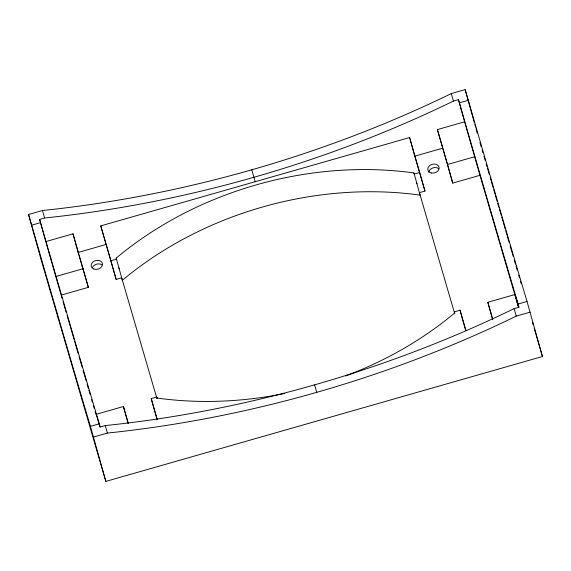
<?xml version="1.0" encoding="UTF-8"?>
<svg xmlns="http://www.w3.org/2000/svg" width="571" height="571" viewBox="0 0 571 571"><rect width="100%" height="100%" fill="white"/><g stroke="black" fill="none" stroke-linecap="round" stroke-linejoin="round"><path stroke-width="0.86" d="M28.55 214.489L42.44 210.521A796.888 507.926 -16.3 0 0 451.276 93.58L465.158 89.604L468.284 100.289A334.542 2.234 74 0 0 527.026 301.467L542.45 356.511L105.842 481.396L40.855 258.849L28.55 214.489L31.669 225.174A334.542 2.234 74 0 0 90.418 426.351L105.842 481.396M39.62 219.428L44.624 217.994A796.888 507.926 -16.3 0 0 453.46 101.053L458.456 99.625L459.391 102.83A334.542 2.234 74 0 0 518.14 304.008L519.075 307.212L514.078 308.64A796.888 507.926 -16.3 0 1 105.242 425.581L100.239 427.015L99.304 423.81A334.542 2.234 74 0 1 40.555 222.633L39.62 219.428L45.773 241.604L72.995 233.825L88.348 287.334L61.126 295.121L46.023 242.461M31.669 225.174L40.555 222.633M459.391 102.83L468.284 100.289M156.918 398.501L121.673 277.806L116.12 279.39L100.767 225.88L409.614 137.54L424.967 191.049L419.414 192.641L454.723 313.743M464.608 121.809L479.961 175.318L452.746 183.105L437.393 129.588L464.608 121.809L458.456 99.625M88.348 287.334L78.156 252.453L105.935 244.509M442.554 148.224L414.782 156.168L424.967 191.049M55.958 276.492L83.18 268.705M116.12 279.39L110.952 260.761L116.505 259.17L116.199 258.106A310.381 239.156 -15.5 0 1 413.932 172.942L414.246 174.005L419.799 172.421M452.746 183.105L447.578 164.477L474.794 156.69M128.389 423.539L123.422 406.523L96.206 414.31L99.932 427.072M157.111 419.764L151.201 398.579L156.754 396.995L157.068 398.058A310.381 239.156 -15.5 0 0 284.422 393.526M466.007 330.659L460.048 310.239L454.495 311.83L454.802 312.894A310.381 239.156 -15.5 0 1 345.455 375.996M492.516 319.232L487.82 302.295L515.042 294.508L518.768 307.269M90.418 426.351L99.304 423.81M518.14 304.008L527.026 301.467M93.537 437.036L107.427 433.061A796.888 507.926 -16.3 0 0 516.263 316.12L530.145 312.151M479.961 142.529L481.21 146.804M482.209 150.23L482.959 152.8M483.965 156.218L485.214 160.501M486.214 163.927L486.963 166.489M487.463 168.202L489.211 174.198M490.211 177.617L490.96 180.186M491.46 181.899L493.208 187.888M493.708 189.601L494.957 193.883M495.457 195.596L497.213 201.584M497.712 203.297L498.961 207.58M499.461 209.286L501.21 215.281M501.709 216.994L502.958 221.27M503.458 222.983L505.207 228.978M505.706 230.684L506.955 234.966M507.455 236.68L509.204 242.668M510.21 246.094L513.208 256.365M514.207 259.791L515.456 264.066M515.956 265.779L517.205 270.062M518.704 275.193L519.453 277.763M520.452 281.189L521.202 283.758M532.45 322.272L533.2 324.842M534.199 328.261L542.45 356.511M479.961 175.318L518.461 307.148M451.276 93.58L453.46 101.053M514.078 308.64L516.263 316.12M437.393 129.588L447.578 164.477M487.82 302.295L492.794 319.31M416.644 182.699L416.951 183.769M251.775 169.794L255.194 181.706M314.578 384.854L316.762 392.334M100.767 225.88L110.952 260.761M151.201 398.579L157.161 419M42.44 210.521L44.624 217.994M105.242 425.581L107.427 433.061M61.375 295.978L62.125 298.547M63.124 301.973L66.129 312.244M67.128 315.67L70.126 325.941M70.626 327.654L74.123 339.638M74.623 341.351L78.127 353.335M79.126 356.754L82.124 367.032M83.123 370.451L86.121 380.729M87.12 384.147L88.377 388.43M88.876 390.143L90.125 394.418M91.624 399.557L92.374 402.127M93.373 405.553L94.122 408.115M95.121 411.541L95.871 414.111M118.868 267.742L119.211 268.934M465.158 89.604L474.387 122.879M474.858 124.585L475.572 127.14M476.043 128.846L477.228 133.114M515.042 294.508L518.561 307.212M460.048 310.239L465.215 328.875M409.614 137.54L414.546 155.319M413.932 172.942L420.085 195.118A310.381 239.156 -15.5 0 0 122.344 280.282L116.199 258.106M156.754 396.995L157.203 398.622M123.422 406.523L128.118 423.461M72.995 233.825L78.156 252.453M428.771 172.299A5.774 4.454 -15.5 0 1 432.768 167.974A5.774 4.454 -15.5 0 1 438.828 168.773M92.374 267.642A5.774 4.454 -15.5 0 1 101.995 264.894M431.455 173.013A5.774 4.454 -15.5 0 0 439.063 167.217A5.774 4.454 -15.5 0 0 429.827 165.476A5.774 4.454 -15.5 0 0 431.455 173.013M93.78 268.998A5.774 4.454 -15.5 0 0 102.516 264.423A5.774 4.454 -15.5 0 0 94.186 261.14A5.774 4.454 -15.5 0 0 93.78 268.998"/></g></svg>
